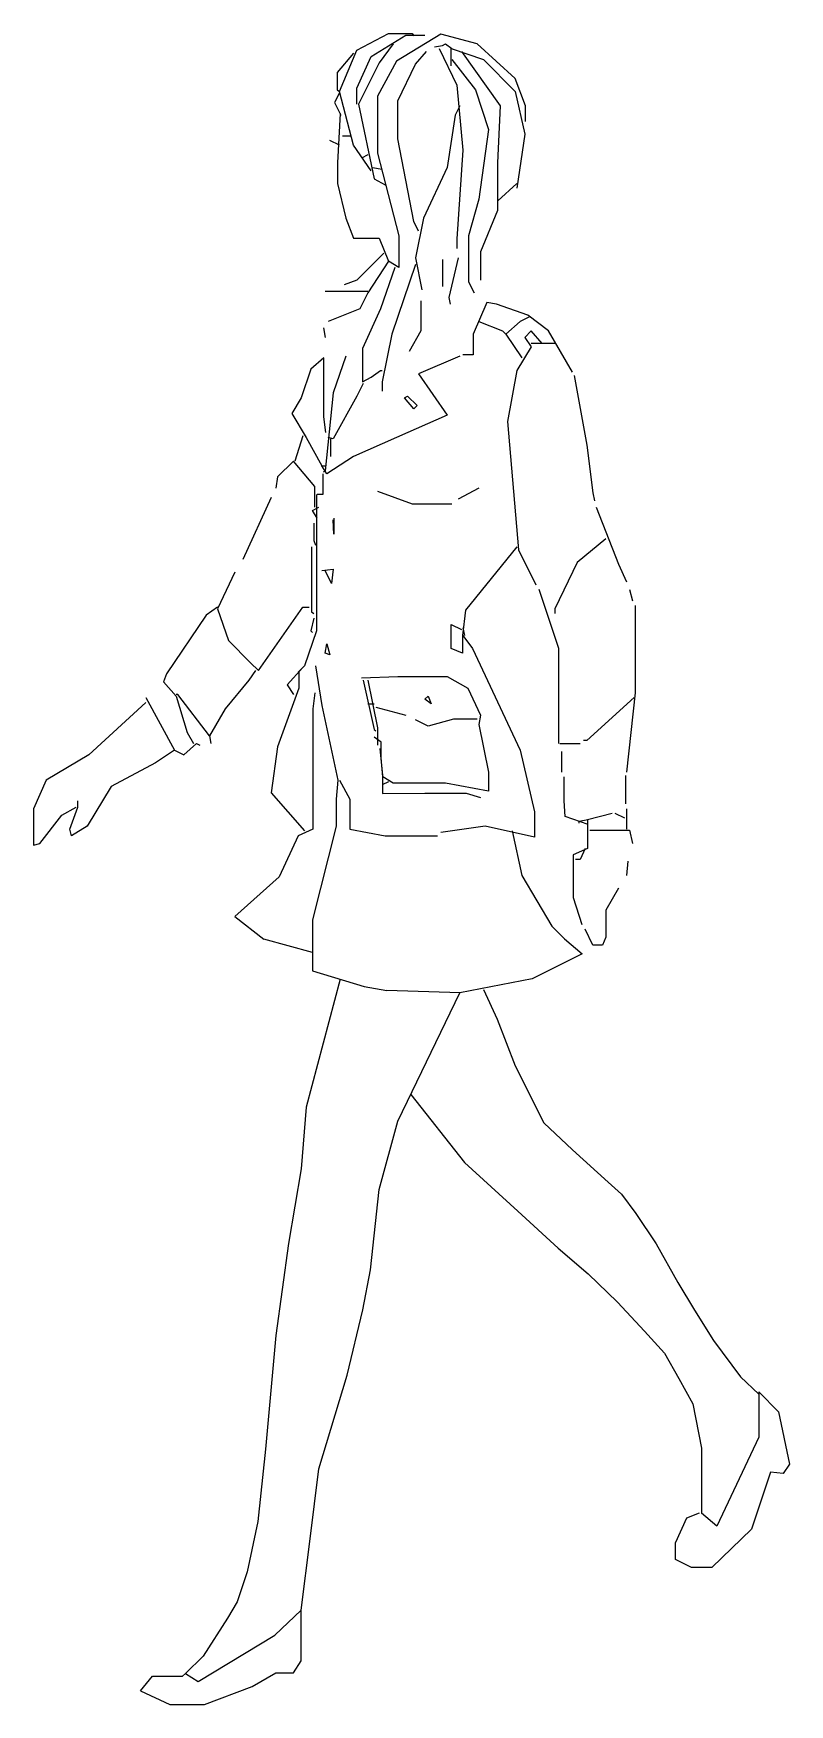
# Model space of a CAD drawing. Header units: millimetres. Extents: x 37 to 11188, y 2113 to 8073.
# Drawn here: x 5017 to 5751, y 2130 to 3751 of the extents above; entities that cross this region are included whole.
import ezdxf

# ---------------------------------------------------------------- set-up
doc = ezdxf.new("R2010")
doc.units = ezdxf.units.MM

msp = doc.modelspace()

# ---------------------------------------------------------------- linework, layer by layer
at = {"linetype": 'Continuous'}
for p, q in [((5330.7, 3734.4), (5361.5, 3750.6)), ((5344.6, 3728.2), (5378.4, 3749)), ((5361.5, 3750.6), (5384.6, 3750.6)), ((5412.3, 3749.8), (5369.2, 3723.6)), ((5378.4, 3749), (5396.9, 3749)), ((5384.6, 3750.6), (5386.1, 3748.2)), ((5447.7, 3740.6), (5412.3, 3749.8)), ((5327.6, 3731.3), (5311.5, 3712.8)), ((5313.8, 3694.4), (5330.7, 3734.4)), ((5330.7, 3697.5), (5344.6, 3728.2)), ((5366.1, 3740.6), (5352.3, 3722.1)), ((5387.7, 3720.6), (5398.4, 3732.9)), ((5406.1, 3737.5), (5413.8, 3739)), ((5410.7, 3735.9), (5427.7, 3700.5)), ((5413.8, 3739), (5416.9, 3740.6)), ((5416.9, 3740.6), (5423.1, 3735.9)), ((5422.3, 3719), (5422.3, 3735.9)), ((5422.3, 3735.9), (5453.8, 3725.2)), ((5432.3, 3732.9), (5470, 3680.5)), ((5484.6, 3706.7), (5447.7, 3740.6)), ((5311.5, 3712.8), (5311.5, 3695.9)), ((5352.3, 3722.1), (5332.2, 3682.1)), ((5369.2, 3723.6), (5350.7, 3689.8)), ((5370.7, 3685.1), (5387.7, 3720.6)), ((5423.1, 3725.2), (5446.1, 3695.9)), ((5453.8, 3725.2), (5484.6, 3694.4)), ((5311.5, 3695.9), (5313.8, 3694.4)), ((5330.7, 3682.1), (5330.7, 3697.5)), ((5427.7, 3700.5), (5433.8, 3637.4)), ((5446.1, 3695.9), (5458.5, 3657.5)), ((5494.6, 3680.5), (5484.6, 3706.7)), ((5313.8, 3692.9), (5309.2, 3683.6)), ((5309.2, 3683.6), (5315.3, 3671.3)), ((5327.6, 3642.1), (5313.8, 3694.4)), ((5332.2, 3682.1), (5347.6, 3609.7)), ((5350.7, 3689.8), (5350.7, 3634.4)), ((5370.7, 3648.2), (5370.7, 3685.1)), ((5430.8, 3680.5), (5426.1, 3671.3)), ((5470, 3680.5), (5467.3, 3625.1)), ((5484.6, 3694.4), (5493.9, 3652.8)), ((5494.6, 3665.1), (5494.6, 3680.5)), ((5314.5, 3672.8), (5311.9, 3625.1)), ((5426.1, 3671.3), (5418.4, 3620.5)), ((5316.9, 3651.3), (5324.5, 3651.3)), ((5386.1, 3568.2), (5370.7, 3648.2)), ((5458.5, 3657.5), (5449.2, 3589.7)), ((5493.9, 3652.8), (5486.2, 3600.5)), ((5313.8, 3642.1), (5304.5, 3646.7)), ((5344.6, 3617.4), (5327.6, 3642.1)), ((5341.5, 3632.8), (5335.3, 3629.7)), ((5350.7, 3634.4), (5371.5, 3554.3)), ((5433.8, 3637.4), (5427.7, 3551.2)), ((5311.9, 3625.1), (5311.9, 3605.1)), ((5346.1, 3620.5), (5355.3, 3619)), ((5418.4, 3620.5), (5395.4, 3571.3)), ((5467.3, 3625.1), (5467.3, 3578.9)), ((5311.9, 3605.1), (5319.9, 3571.3)), ((5347.6, 3609.7), (5358.4, 3603.6)), ((5486.2, 3605.1), (5467.7, 3588.2)), ((5449.2, 3589.7), (5439.2, 3554.3)), ((5319.9, 3571.3), (5327.6, 3552)), ((5390.7, 3558.9), (5386.1, 3568.2)), ((5395.4, 3571.3), (5387.7, 3532.8)), ((5467.3, 3578.9), (5450.8, 3538.9)), ((5327.6, 3552), (5352.3, 3552)), ((5352.3, 3552), (5361.5, 3529.7)), ((5371.5, 3554.3), (5371.5, 3523.5)), ((5427.7, 3551.2), (5427.7, 3542)), ((5439.2, 3554.3), (5439.2, 3509.7)), ((5356.9, 3537.4), (5330.7, 3511.2)), ((5450.8, 3538.9), (5450.8, 3511.2)), ((5361.5, 3529.7), (5341.5, 3498.9)), ((5367.6, 3523.5), (5353.8, 3483.5)), ((5371.5, 3523.5), (5361.5, 3529.7)), ((5387.7, 3526.6), (5364.6, 3458.9)), ((5387.7, 3532.8), (5393.8, 3502)), ((5413.8, 3531.2), (5413.8, 3505.1)), ((5429.2, 3532.8), (5420, 3494.3)), ((5330.7, 3511.2), (5318.4, 3506.6)), ((5439.2, 3509.7), (5444.6, 3498.9)), ((5341.5, 3500.4), (5299.9, 3500.4)), ((5341.5, 3498.9), (5333.8, 3483.5)), ((5393, 3491.2), (5393, 3462)), ((5420, 3494.3), (5421.5, 3488.1)), ((5456.9, 3489.7), (5443.8, 3458.9)), ((5466.2, 3488.1), (5456.9, 3489.7)), ((5496.9, 3477.4), (5466.2, 3488.1)), ((5333.8, 3483.5), (5303, 3471.2)), ((5353.8, 3483.5), (5336.1, 3445)), ((5449.2, 3471.2), (5472.3, 3462)), ((5489.2, 3471.2), (5475.4, 3458.9)), ((5498.5, 3475.8), (5489.2, 3471.2)), ((5516.9, 3462), (5496.9, 3477.4)), ((5298.4, 3465), (5299.9, 3455.8)), ((5364.6, 3458.9), (5355.3, 3412.7)), ((5393, 3462), (5381.5, 3442)), ((5443.8, 3458.9), (5443.8, 3438.9)), ((5472.3, 3462), (5475.4, 3458.9)), ((5475.4, 3458.9), (5490.8, 3435.8)), ((5500, 3462), (5493.9, 3455.8)), ((5493.9, 3455.8), (5500, 3446.6)), ((5510.8, 3449.7), (5500, 3462)), ((5540, 3422), (5516.9, 3462)), ((5319.9, 3437.4), (5307.6, 3401.9)), ((5336.1, 3445), (5336.1, 3412.7)), ((5430.8, 3437.4), (5390.7, 3420.4)), ((5443.8, 3438.9), (5433.8, 3438.9)), ((5500, 3446.6), (5486.2, 3423.5)), ((5523.1, 3449.7), (5500, 3449.7)), ((5286.1, 3425), (5276.8, 3397.3)), ((5298.8, 3435.8), (5286.1, 3425)), ((5298.8, 3378.8), (5298.8, 3435.8)), ((5344.6, 3417.3), (5353.8, 3423.5)), ((5353.8, 3423.5), (5355.3, 3423.5)), ((5390.7, 3420.4), (5418.4, 3380.4)), ((5486.2, 3423.5), (5476.9, 3374.2)), ((5336.9, 3411.2), (5330.7, 3398.9)), ((5336.1, 3412.7), (5344.6, 3417.3)), ((5355.3, 3412.7), (5355.3, 3403.5)), ((5541.6, 3418.9), (5553.9, 3351.2)), ((5276.8, 3397.3), (5267.6, 3381.9)), ((5307.6, 3401.9), (5299.9, 3326.5)), ((5330.7, 3398.9), (5307.6, 3357.3)), ((5376.9, 3397.3), (5380, 3398.9)), ((5386.1, 3386.6), (5376.9, 3397.3)), ((5380, 3398.9), (5389.2, 3389.6)), ((5389.2, 3389.6), (5386.1, 3386.6)), ((5267.6, 3381.9), (5281.5, 3358.8)), ((5300.7, 3363.5), (5298.8, 3378.8)), ((5418.4, 3380.4), (5369.2, 3358.8)), ((5476.9, 3374.2), (5487.7, 3249.6)), ((5278.4, 3360.4), (5270.7, 3335.8)), ((5281.5, 3358.8), (5296.8, 3331.1)), ((5307.6, 3357.3), (5303, 3358.8)), ((5305.3, 3357.3), (5305.3, 3340.4)), ((5369.2, 3358.8), (5327.6, 3340.4)), ((5327.6, 3340.4), (5301.5, 3323.4)), ((5553.9, 3351.2), (5560, 3305)), ((5269.1, 3335.8), (5253.7, 3320.4)), ((5289.9, 3311.1), (5269.1, 3335.8)), ((5301.5, 3323.4), (5296.8, 3331.1)), ((5296.8, 3331.1), (5299.9, 3331.1)), ((5297.6, 3323.4), (5297.6, 3303.4)), ((5299.9, 3326.5), (5298.4, 3325)), ((5253.7, 3320.4), (5252.2, 3309.6)), ((5289.9, 3291.1), (5289.9, 3311.1)), ((5350.7, 3306.5), (5384.6, 3294.2)), ((5449.2, 3309.6), (5429.2, 3298.8)), ((5247.6, 3300.4), (5219.9, 3240.3)), ((5287.6, 3288), (5293.8, 3291.1)), ((5291.5, 3303.4), (5291.5, 3171.1)), ((5297.6, 3303.4), (5292.2, 3303.4)), ((5384.6, 3294.2), (5423.1, 3294.2)), ((5560, 3305), (5561.6, 3297.3)), ((5563.1, 3291.1), (5584.7, 3235.7)), ((5292.2, 3280.3), (5287.6, 3288)), ((5289.1, 3275.7), (5289.1, 3258.8)), ((5308.4, 3265), (5307.6, 3278.8)), ((5308.4, 3280.3), (5308.4, 3265)), ((5289.1, 3258.8), (5290.7, 3254.2)), ((5572.4, 3260.3), (5544.7, 3237.3)), ((5286.8, 3252.7), (5286.8, 3189.5)), ((5486.2, 3252.7), (5436.1, 3191.1)), ((5487.7, 3249.6), (5504.6, 3215.7)), ((5212.2, 3228), (5195.3, 3192.6)), ((5296.8, 3229.6), (5307.6, 3231.1)), ((5306.1, 3217.2), (5299.9, 3229.6)), ((5307.6, 3231.1), (5306.1, 3217.2)), ((5544.7, 3237.3), (5523.1, 3192.6)), ((5584.7, 3235.7), (5592.4, 3218.8)), ((5509.3, 3206.5), (5507.7, 3211.1)), ((5595.4, 3211.1), (5598.5, 3200.3)), ((5195.3, 3194.1), (5184.5, 3186.5)), ((5235.3, 3132.6), (5278.4, 3194.1)), ((5278.4, 3194.1), (5284.5, 3194.1)), ((5527, 3154.1), (5509.3, 3206.5)), ((5600.8, 3195.7), (5600.8, 3111)), ((5184.5, 3186.5), (5146, 3129.5)), ((5195.3, 3192.6), (5206, 3161.8)), ((5289.1, 3183.4), (5286.1, 3171.1)), ((5286.8, 3189.5), (5289.1, 3188)), ((5422.3, 3154.1), (5422.3, 3177.2)), ((5422.3, 3177.2), (5432.3, 3172.6)), ((5436.1, 3191.1), (5433.4, 3166.5)), ((5523.1, 3192.6), (5523.1, 3188)), ((5206, 3161.8), (5227.6, 3140.3)), ((5291.5, 3171.1), (5279.9, 3137.2)), ((5286.1, 3171.1), (5287.6, 3169.5)), ((5433.4, 3166.5), (5433.4, 3149.5)), ((5433.8, 3174.1), (5435.4, 3166.5)), ((5433.8, 3166.5), (5443.1, 3154.1)), ((5299.9, 3149.5), (5301.5, 3158.7)), ((5304.5, 3148), (5299.9, 3149.5)), ((5301.5, 3158.7), (5304.5, 3148)), ((5433.4, 3149.5), (5422.3, 3154.1)), ((5443.1, 3154.1), (5489.2, 3055.6)), ((5527, 3061.8), (5527, 3154.1)), ((5146, 3129.5), (5142.9, 3121.8)), ((5232.2, 3132.6), (5226, 3123.3)), ((5227.6, 3140.3), (5235.3, 3132.6)), ((5278.4, 3135.7), (5263, 3118.7)), ((5279.9, 3137.2), (5273.8, 3131)), ((5274.5, 3131), (5274.5, 3115.7)), ((5290.7, 3137.2), (5296.8, 3098.7)), ((5142.9, 3121.8), (5155.2, 3107.9)), ((5226, 3123.3), (5203, 3095.6)), ((5274.5, 3115.7), (5253.7, 3058.7)), ((5263, 3118.7), (5269.1, 3109.5)), ((5335.3, 3125.7), (5370.7, 3126.8)), ((5336.9, 3123.3), (5347.6, 3075.6)), ((5341.5, 3123.3), (5350.7, 3077.2)), ((5370.7, 3126.8), (5418.4, 3126.8)), ((5418.4, 3126.8), (5438.4, 3115.7)), ((5438.4, 3115.7), (5450.8, 3089.5)), ((5126, 3101.8), (5070.6, 3051)), ((5126, 3106.4), (5153.7, 3055.6)), ((5156.8, 3109.5), (5155.2, 3109.5)), ((5155.2, 3107.9), (5166, 3072.5)), ((5187.6, 3069.5), (5156.8, 3109.5)), ((5289.9, 3111), (5288, 3095.6)), ((5296.8, 3098.7), (5312.2, 3026.4)), ((5341.5, 3100.3), (5347.6, 3100.3)), ((5349.2, 3097.2), (5378.4, 3089.5)), ((5396.9, 3104.9), (5400, 3107.9)), ((5403, 3100.3), (5396.9, 3104.9)), ((5400, 3107.9), (5403, 3100.3)), ((5600.1, 3106.4), (5553.9, 3064.9)), ((5600.8, 3111), (5592.4, 3034.1)), ((5203, 3095.6), (5187.6, 3069.5)), ((5288, 3095.6), (5288, 2978.7)), ((5400, 3078.7), (5387.7, 3084.9)), ((5424.6, 3085.6), (5400, 3078.7)), ((5447.7, 3085.6), (5424.6, 3085.6)), ((5450.8, 3089.5), (5449.2, 3080.3)), ((5449.2, 3080.3), (5458.5, 3034.1)), ((5166, 3072.5), (5172.2, 3061.8)), ((5187.6, 3069.5), (5189.1, 3061.8)), ((5347.6, 3075.6), (5349.2, 3074.1)), ((5354.2, 3063.3), (5347.6, 3067.9)), ((5350.7, 3077.2), (5350.7, 3060.2)), ((5354.2, 3047.9), (5354.2, 3063.3)), ((5553.9, 3064.9), (5550.8, 3064.9)), ((5070.6, 3051), (5029, 3026.4)), ((5153.7, 3055.6), (5135.2, 3043.3)), ((5153.7, 3055.6), (5162.9, 3051)), ((5162.9, 3051), (5175.2, 3061.8)), ((5175.2, 3061.8), (5178.3, 3060.2)), ((5253.7, 3058.7), (5247.6, 3014.1)), ((5353, 3057.2), (5355.7, 3031)), ((5356.1, 3029.5), (5354.2, 3047.9)), ((5489.2, 3055.6), (5503.1, 2995.6)), ((5527.7, 3061.8), (5547.7, 3061.8)), ((5529.3, 3054.1), (5529.3, 3034.1)), ((5135.2, 3043.3), (5092.1, 3020.2)), ((5355.7, 3031), (5355.7, 3013.3)), ((5458.5, 3034.1), (5458.5, 3015.6)), ((5591.6, 3031), (5591.6, 3003.3)), ((5029, 3026.4), (5016.7, 2998.7)), ((5092.1, 3020.2), (5069, 2981.8)), ((5312.2, 3026.4), (5310.7, 3007.9)), ((5313.8, 3026.4), (5323.8, 3007.9)), ((5361.5, 3024.8), (5355.3, 3021.8)), ((5366.1, 3023.3), (5356.1, 3029.5)), ((5416.9, 3023.3), (5366.1, 3023.3)), ((5458.5, 3015.6), (5416.9, 3023.3)), ((5532, 3006.4), (5532, 3029.5)), ((5016.7, 2998.7), (5016.7, 2963.3)), ((5044.4, 2992.5), (5058.3, 3000.2)), ((5052.1, 2978.7), (5059.8, 3000.2)), ((5059.8, 3000.2), (5059.8, 3006.4)), ((5247.6, 3014.1), (5279.9, 2977.1)), ((5310.7, 3007.9), (5310.7, 2981.8)), ((5323.8, 3007.9), (5323.8, 2978.7)), ((5355.7, 3013.3), (5396.9, 3013.7)), ((5396.9, 3013.7), (5436.9, 3013.7)), ((5436.9, 3013.7), (5450.8, 3009.4)), ((5533.1, 2991), (5532, 3006.4)), ((5592.4, 2998.7), (5592.4, 2978.7)), ((5022.9, 2964.8), (5044.4, 2992.5)), ((5503.1, 2995.6), (5503.1, 2971)), ((5555.4, 2983.3), (5533.1, 2991)), ((5555.4, 2987.9), (5546.2, 2986.4)), ((5546.2, 2986.4), (5546.2, 2984.8)), ((5578.5, 2994.1), (5554.7, 2987.9)), ((5554.7, 2987.9), (5554.7, 2960.2)), ((5590.8, 2989.4), (5581.6, 2994.1)), ((5053.7, 2972.5), (5052.1, 2978.7)), ((5069, 2981.8), (5053.7, 2972.5)), ((5273.8, 2972.5), (5255.3, 2932.5)), ((5288, 2978.7), (5273.8, 2972.5)), ((5310.7, 2981.8), (5287.6, 2890.9)), ((5323.8, 2978.7), (5358.4, 2972.5)), ((5358.4, 2972.5), (5409.2, 2972.5)), ((5455.4, 2981.8), (5412.3, 2975.6)), ((5503.1, 2971), (5455.4, 2981.8)), ((5481.5, 2977.1), (5490.8, 2934)), ((5557, 2977.9), (5595.4, 2977.9)), ((5595.4, 2977.9), (5598.5, 2964.8)), ((5016.7, 2963.3), (5022.9, 2964.8)), ((5554.7, 2960.2), (5540.8, 2954)), ((5540.8, 2954), (5540.8, 2912.5)), ((5552.3, 2960.2), (5547.7, 2949.4)), ((5490.8, 2934), (5520, 2884.8)), ((5547.7, 2949.4), (5543.1, 2949.4)), ((5593.9, 2947.9), (5592.4, 2934)), ((5255.3, 2932.5), (5212.2, 2894)), ((5584.7, 2921.7), (5572.4, 2900.2)), ((5540.8, 2912.5), (5549.3, 2886.3)), ((5212.2, 2894), (5240.5, 2872)), ((5287.6, 2890.9), (5287.6, 2841.4)), ((5572.4, 2900.2), (5572.4, 2874)), ((5287.6, 2859.3), (5240.5, 2872)), ((5520, 2884.8), (5532.3, 2872.5)), ((5532.3, 2872.5), (5549.5, 2858)), ((5560, 2866.3), (5552.3, 2881.7)), ((5572.4, 2874), (5569.3, 2866.3)), ((5549.5, 2858), (5500.8, 2833.6)), ((5569.3, 2866.3), (5560, 2866.3)), ((5287.6, 2846.3), (5287.6, 2844.8)), ((5287.6, 2841.4), (5337.8, 2826.1)), ((5337.8, 2826.1), (5359.8, 2822.4)), ((5431.2, 2820.2), (5359.8, 2822.4)), ((5500.8, 2833.6), (5430.8, 2820.1)), ((5720.9, 2433), (5740.1, 2413.8)), ((5720.9, 2433), (5720.9, 2389.2)), ((5740.1, 2413.8), (5750.9, 2363)), ((5720.9, 2389.2), (5680.1, 2303)), ((5732.4, 2355.3), (5714, 2299.9)), ((5744.7, 2353.8), (5732.4, 2355.3)), ((5750.9, 2363), (5744.7, 2353.8)), ((5650.9, 2310.7), (5640.1, 2286.9)), ((5663.2, 2315.3), (5650.9, 2310.7)), ((5680.1, 2303), (5665.5, 2315.3)), ((5640.1, 2270.6), (5640.1, 2286.9)), ((5714, 2299.9), (5675.5, 2262.9)), ((5655.5, 2262.9), (5640.1, 2270.6)), ((5675.5, 2262.9), (5655.5, 2262.9)), ((5276.8, 2221.4), (5251.2, 2197.1)), ((5276.8, 2172.1), (5276.8, 2221.4)), ((5176.8, 2152.1), (5251.2, 2197.1)), ((5181.4, 2176.8), (5164.5, 2159.8)), ((5269.1, 2160.6), (5276.8, 2172.1)), ((5120.6, 2143.1), (5132.2, 2157.5)), ((5132.2, 2157.5), (5161.4, 2157.5)), ((5161.4, 2157.5), (5164.5, 2159.8)), ((5164.5, 2159.8), (5176.8, 2152.1)), ((5229.1, 2147.5), (5252.2, 2160.6)), ((5252.2, 2160.6), (5269.1, 2160.6)), ((5120.6, 2143.1), (5149.1, 2129.8)), ((5182.9, 2129.8), (5229.1, 2147.5)), ((5149.1, 2129.8), (5182.9, 2129.8))]:
    msp.add_line(p, q, dxfattribs=at)
for points in [[(5314.4, 2833.3), (5281.5, 2709.3), (5276.8, 2649.3), (5264.5, 2576.9), (5252.2, 2487.7), (5242.2, 2377.6), (5234.7, 2307.4), (5224.2, 2258.5), (5214.7, 2229.3), (5205.3, 2213.7), (5181.4, 2176.8), (5164.5, 2159.8)], [(5276.8, 2221.4), (5285.3, 2290.7), (5293.8, 2358.4), (5321.5, 2449.2), (5336.5, 2512.7), (5343.9, 2551.4), (5352.3, 2629.3), (5370.7, 2695.5), (5430.8, 2820.1)], [(5453.8, 2823.2), (5467, 2794.7), (5484.6, 2749.3), (5512.3, 2693.9), (5540, 2667.8), (5574.6, 2636.5), (5587.7, 2624.7), (5601.6, 2606.2), (5621.2, 2576.6), (5642.4, 2539.2), (5658.6, 2512.3), (5677, 2483), (5703.2, 2447.6), (5720.9, 2430.7)], [(5383.2, 2721.4), (5435.4, 2655.4), (5487.1, 2608.5), (5526.2, 2572.3), (5555.4, 2547.7), (5583.9, 2520), (5609.9, 2491.8), (5629.3, 2470.7), (5643.2, 2446.1), (5657, 2421.5), (5665.5, 2378.4), (5665.5, 2357.1), (5665.5, 2330.2), (5665.5, 2315.3)]]:
    msp.add_lwpolyline(points, dxfattribs=at)

doc.saveas('drawing.dxf')
